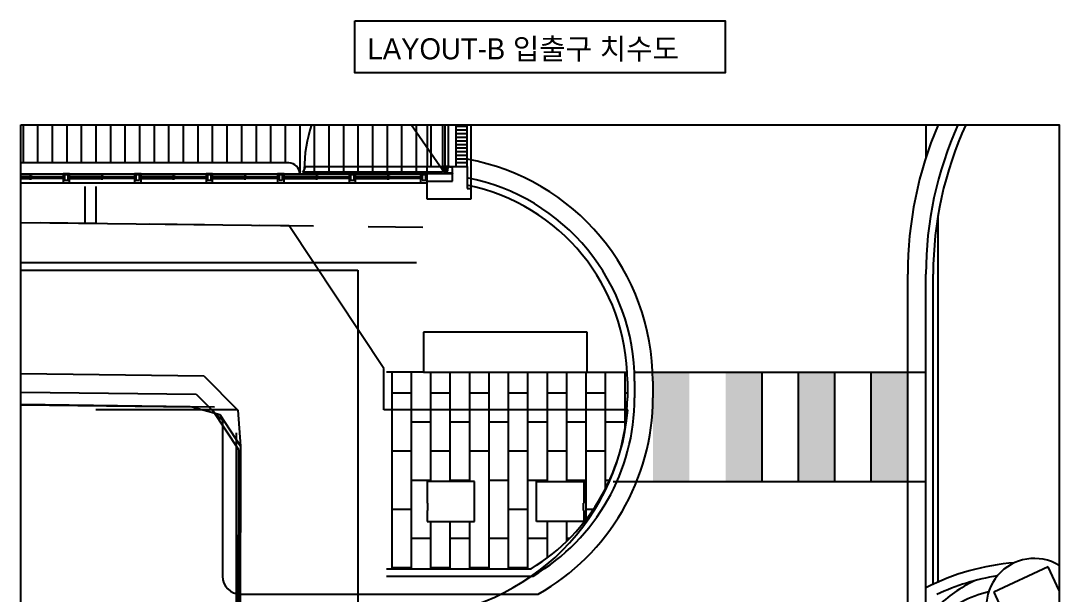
# Model space of a CAD drawing. Header units: millimetres. Extents: x 29838256 to 30236675, y -914750 to -833241.
# Drawn here: x 29999640 to 30028168, y -849029 to -833271 of the extents above; entities that cross this region are included whole.
import ezdxf

# ---------------------------------------------------------------- set-up
doc = ezdxf.new("R2010")
doc.units = ezdxf.units.MM
doc.header["$LTSCALE"] = 600
doc.header["$MEASUREMENT"] = 0
doc.linetypes.add('CENTER', pattern=[2, 1.25, -0.25, 0.25, -0.25])
doc.linetypes.add('HIDDEN', pattern=[2, 1, -1])
for name, color, linetype in [('e-plan', 9, 'CONTINUOUS'), ('e-text', 6, 'CONTINUOUS'), ('e-text-box', 7, 'CONTINUOUS')]:
    doc.layers.add(name, color=color, linetype=linetype)
doc.styles.add('돋움', font='Dotum.TTF')

msp = doc.modelspace()

# ---------------------------------------------------------------- linework, layer by layer
at = {"layer": 'e-plan'}
for p, q in [((29999701.1, -836130.4), (29999701.1, -837176.7)), ((30000101.2, -836130.4), (30000101.2, -837176.7)), ((30000501.3, -836130.4), (30000501.3, -837176.7)), ((30000901.3, -836130.4), (30000901.3, -837176.7)), ((30001301.4, -836130.4), (30001301.4, -837176.7)), ((30001701.5, -836130.4), (30001701.5, -837176.7)), ((30002101.5, -836130.4), (30002101.5, -837176.7)), ((30002501.6, -836130.4), (30002501.6, -837176.7)), ((30002901.7, -836130.4), (30002901.7, -837176.7)), ((30003301.7, -836130.4), (30003301.7, -837176.7)), ((30003701.8, -836130.4), (30003701.8, -837176.7)), ((30004101.9, -836130.4), (30004101.9, -837176.7)), ((30004501.9, -836130.4), (30004501.9, -837176.7)), ((30004902, -836130.4), (30004902, -837176.7)), ((30005302.1, -836130.4), (30005302.1, -837176.7)), ((30005702.1, -836130.4), (30005702.1, -837176.7)), ((30006102.2, -836130.4), (30006102.2, -837176.7)), ((30006502.3, -836130.4), (30006502.3, -837176.7)), ((30006902.3, -836130.4), (30006902.3, -837176.7)), ((30007302.4, -836130.4), (30007302.4, -837476.8)), ((30007702.5, -836130.4), (30007702.5, -837476.8)), ((30008102.5, -836130.4), (30008102.5, -837476.8)), ((30008502.6, -836130.4), (30008502.6, -837476.8)), ((30008902.7, -836130.4), (30008902.7, -837476.8)), ((30009302.7, -836130.4), (30009302.7, -837476.8)), ((30009702.8, -836130.4), (30009702.8, -837476.8)), ((30010102.9, -836130.4), (30010102.9, -837476.8)), ((30011303.1, -837476.8), (30010360.6, -836130.4)), ((30010502.9, -836130.4), (30010502.9, -837476.8)), ((30010803, -836130.4), (30010803, -837276.7)), ((30010903, -836130.4), (30010903, -837272.7)), ((30011233, -837276.7), (30011233, -836130.4)), ((30011303.1, -837476.8), (30011303.1, -836130.4)), ((30011379.1, -836130.4), (30011379.1, -837261.7)), ((30011603.1, -837276.7), (30011603.1, -836130.4)), ((30011903.2, -837276.7), (30011903.2, -836130.4)), ((30012003.2, -836130.4), (30012003.2, -837876.8)), ((30024505.2, -836130.4), (30024505.2, -837028.9)), ((30011903.2, -836176.5), (30011603.1, -836176.5)), ((30011903.2, -836276.6), (30011603.1, -836276.6)), ((30011903.2, -836376.6), (30011603.1, -836376.6)), ((30011903.2, -836476.6), (30011603.1, -836476.6)), ((30011903.2, -836576.6), (30011603.1, -836576.6)), ((30011903.2, -836676.6), (30011603.1, -836676.6)), ((30011903.2, -836776.6), (30011603.1, -836776.6)), ((30011903.2, -836876.7), (30011603.1, -836876.7)), ((30011903.2, -836976.7), (30011603.1, -836976.7)), ((30007002.3, -837176.7), (29999639.5, -837176.7)), ((30007444.9, -837306.7), (30007409.9, -837406.7)), ((30007474.9, -837300.7), (30007444.9, -837300.7)), ((30007444.9, -837300.7), (30007444.9, -837306.7)), ((30011208, -837280.7), (30007474.9, -837280.7)), ((30007474.9, -837280.7), (30007474.9, -837300.7)), ((30010803, -838176.9), (30010803, -837276.7)), ((30010803, -837276.7), (30011903.2, -837276.7)), ((30011208, -837300.7), (30011208, -837280.7)), ((30011223, -837300.7), (30011208, -837300.7)), ((30011223, -837376.7), (30011223, -837300.7)), ((30011359.1, -837276.7), (30011233, -837276.7)), ((30011253.1, -837391.7), (30011253.1, -837276.7)), ((30011353.1, -837290.7), (30011253.1, -837290.7)), ((30011253.1, -837290.7), (30011253.1, -837376.7)), ((30011283.1, -837306.7), (30011283.1, -837276.7)), ((30011303.1, -837306.7), (30011283.1, -837306.7)), ((30011303.1, -837306.7), (30011369.1, -837306.7)), ((30011353.1, -837391.7), (30011353.1, -837290.7)), ((30011379.1, -837261.7), (30011359.1, -837261.7)), ((30011359.1, -837261.7), (30011359.1, -837276.7)), ((30011419.1, -837276.7), (30011369.1, -837276.7)), ((30011369.1, -837276.7), (30011369.1, -837276.7)), ((30011369.1, -837276.7), (30011369.1, -837326.7)), ((30011369.1, -837406.7), (30011369.1, -837306.7)), ((30011419.1, -837296.7), (30011419.1, -837276.7)), ((30011469.1, -837296.7), (30011419.1, -837296.7)), ((30011499.1, -837326.7), (30011469.1, -837296.7)), ((30011903.2, -837076.7), (30011603.1, -837076.7)), ((30011903.2, -837176.7), (30011603.1, -837176.7)), ((30011903.2, -837276.7), (30011903.2, -837876.8)), ((29999639.5, -837476.8), (30010803, -837476.8)), ((29999883.2, -837551.8), (29999639.5, -837551.8)), ((29999883.2, -837574.3), (29999639.5, -837574.3)), ((29999639.5, -837579.3), (29999883.2, -837579.3)), ((29999883.2, -837626.8), (29999883.2, -837526.8)), ((29999883.2, -837526.8), (29999933.3, -837526.8)), ((29999883.2, -837601.8), (29999883.2, -837551.8)), ((29999883.2, -837579.3), (29999883.2, -837574.3)), ((29999933.3, -837526.8), (29999933.3, -837626.8)), ((29999933.3, -837601.8), (29999933.3, -837551.8)), ((29999933.3, -837551.8), (30000799.3, -837551.8)), ((29999933.3, -837579.3), (29999933.3, -837574.3)), ((29999933.3, -837574.3), (30000799.3, -837574.3)), ((30000799.3, -837579.3), (29999933.3, -837579.3)), ((30000799.3, -837551.8), (30000799.3, -837601.8)), ((30000799.3, -837574.3), (30000799.3, -837579.3)), ((30000980.5, -837476.8), (30000800.5, -837476.8)), ((30000800.5, -837476.8), (30000800.5, -837726.8)), ((30000979.3, -837478), (30000801.7, -837478)), ((30000801.7, -837478), (30000801.7, -837725.6)), ((30000940.5, -837501.8), (30000840.5, -837501.8)), ((30000840.5, -837501.8), (30000840.5, -837651.8)), ((30000940.5, -837651.8), (30000940.5, -837501.8)), ((30000979.3, -837725.6), (30000979.3, -837478)), ((30000980.5, -837726.8), (30000980.5, -837476.8)), ((30000980.5, -837551.8), (30000980.5, -837601.8)), ((30001847.7, -837551.8), (30000980.5, -837551.8)), ((30000980.5, -837574.3), (30000980.5, -837579.3)), ((30001847.7, -837574.3), (30000980.5, -837574.3)), ((30000980.5, -837579.3), (30001847.7, -837579.3)), ((30001847.7, -837626.8), (30001847.7, -837526.8)), ((30001847.7, -837526.8), (30001897.7, -837526.8)), ((30001847.7, -837601.8), (30001847.7, -837551.8)), ((30001847.7, -837579.3), (30001847.7, -837574.3)), ((30001897.7, -837526.8), (30001897.7, -837626.8)), ((30001897.7, -837601.8), (30001897.7, -837551.8)), ((30001897.7, -837551.8), (30002763.8, -837551.8)), ((30001897.7, -837579.3), (30001897.7, -837574.3)), ((30001897.7, -837574.3), (30002763.8, -837574.3)), ((30002763.8, -837579.3), (30001897.7, -837579.3)), ((30002763.8, -837551.8), (30002763.8, -837601.8)), ((30002763.8, -837574.3), (30002763.8, -837579.3)), ((30002945, -837476.8), (30002765, -837476.8)), ((30002765, -837476.8), (30002765, -837726.8)), ((30002943.8, -837478), (30002766.2, -837478)), ((30002766.2, -837478), (30002766.2, -837725.6)), ((30002905, -837501.8), (30002805, -837501.8)), ((30002805, -837501.8), (30002805, -837651.8)), ((30002905, -837651.8), (30002905, -837501.8)), ((30002943.8, -837725.6), (30002943.8, -837478)), ((30002945, -837726.8), (30002945, -837476.8)), ((30002945, -837551.8), (30002945, -837601.8)), ((30003812.2, -837551.8), (30002945, -837551.8)), ((30002945, -837574.3), (30002945, -837579.3)), ((30003812.2, -837574.3), (30002945, -837574.3)), ((30002945, -837579.3), (30003812.2, -837579.3)), ((30003812.2, -837626.8), (30003812.2, -837526.8)), ((30003812.2, -837526.8), (30003862.2, -837526.8)), ((30003812.2, -837601.8), (30003812.2, -837551.8)), ((30003812.2, -837579.3), (30003812.2, -837574.3)), ((30003862.2, -837526.8), (30003862.2, -837626.8)), ((30003862.2, -837601.8), (30003862.2, -837551.8)), ((30003862.2, -837551.8), (30004728.3, -837551.8)), ((30003862.2, -837579.3), (30003862.2, -837574.3)), ((30003862.2, -837574.3), (30004728.3, -837574.3)), ((30004728.3, -837579.3), (30003862.2, -837579.3)), ((30004728.3, -837551.8), (30004728.3, -837601.8)), ((30004728.3, -837574.3), (30004728.3, -837579.3)), ((30004909.5, -837476.8), (30004729.5, -837476.8)), ((30004729.5, -837476.8), (30004729.5, -837726.8)), ((30004908.3, -837478), (30004730.7, -837478)), ((30004730.7, -837478), (30004730.7, -837725.6)), ((30004869.5, -837501.8), (30004769.5, -837501.8)), ((30004769.5, -837501.8), (30004769.5, -837651.8)), ((30004869.5, -837651.8), (30004869.5, -837501.8)), ((30004908.3, -837725.6), (30004908.3, -837478)), ((30004909.5, -837726.8), (30004909.5, -837476.8)), ((30004909.5, -837551.8), (30004909.5, -837601.8)), ((30005776.7, -837551.8), (30004909.5, -837551.8)), ((30004909.5, -837574.3), (30004909.5, -837579.3)), ((30005776.7, -837574.3), (30004909.5, -837574.3)), ((30004909.5, -837579.3), (30005776.7, -837579.3)), ((30005776.7, -837626.8), (30005776.7, -837526.8)), ((30005776.7, -837526.8), (30005826.7, -837526.8)), ((30005776.7, -837601.8), (30005776.7, -837551.8)), ((30005776.7, -837579.3), (30005776.7, -837574.3)), ((30005826.7, -837526.8), (30005826.7, -837626.8)), ((30005826.7, -837601.8), (30005826.7, -837551.8)), ((30005826.7, -837551.8), (30006692.8, -837551.8)), ((30005826.7, -837579.3), (30005826.7, -837574.3)), ((30005826.7, -837574.3), (30006692.8, -837574.3)), ((30006692.8, -837579.3), (30005826.7, -837579.3)), ((30006692.8, -837551.8), (30006692.8, -837601.8)), ((30006692.8, -837574.3), (30006692.8, -837579.3)), ((30006874, -837476.8), (30006694, -837476.8)), ((30006694, -837476.8), (30006694, -837726.8)), ((30006872.8, -837478), (30006695.2, -837478)), ((30006695.2, -837478), (30006695.2, -837725.6)), ((30006834, -837501.8), (30006734, -837501.8)), ((30006734, -837501.8), (30006734, -837651.8)), ((30006834, -837651.8), (30006834, -837501.8)), ((30006872.8, -837725.6), (30006872.8, -837478)), ((30006874, -837726.8), (30006874, -837476.8)), ((30006874, -837551.8), (30006874, -837601.8)), ((30007741.2, -837551.8), (30006874, -837551.8)), ((30006874, -837574.3), (30006874, -837579.3)), ((30007741.2, -837574.3), (30006874, -837574.3)), ((30006874, -837579.3), (30007741.2, -837579.3)), ((30007409.9, -837411.7), (30007378.7, -837411.7)), ((30007378.7, -837411.7), (30007378.7, -837417.9)), ((30007378.7, -837417.9), (30007429.9, -837417.9)), ((30007409.9, -837406.7), (30007409.9, -837411.7)), ((30007429.9, -837417.9), (30007429.9, -837426.7)), ((30007429.9, -837426.7), (30011223, -837426.7)), ((30007741.2, -837626.8), (30007741.2, -837526.8)), ((30007741.2, -837526.8), (30007791.2, -837526.8)), ((30007741.2, -837601.8), (30007741.2, -837551.8)), ((30007741.2, -837579.3), (30007741.2, -837574.3)), ((30007791.2, -837526.8), (30007791.2, -837626.8)), ((30007791.2, -837601.8), (30007791.2, -837551.8)), ((30007791.2, -837551.8), (30008657.3, -837551.8)), ((30007791.2, -837579.3), (30007791.2, -837574.3)), ((30007791.2, -837574.3), (30008657.3, -837574.3)), ((30008657.3, -837579.3), (30007791.2, -837579.3)), ((30008657.3, -837551.8), (30008657.3, -837601.8)), ((30008657.3, -837574.3), (30008657.3, -837579.3)), ((30008838.5, -837476.8), (30008658.5, -837476.8)), ((30008658.5, -837476.8), (30008658.5, -837726.8)), ((30008837.3, -837478), (30008659.7, -837478)), ((30008659.7, -837478), (30008659.7, -837725.6)), ((30008798.5, -837501.8), (30008698.5, -837501.8)), ((30008698.5, -837501.8), (30008698.5, -837651.8)), ((30008798.5, -837651.8), (30008798.5, -837501.8)), ((30008837.3, -837725.6), (30008837.3, -837478)), ((30008838.5, -837726.8), (30008838.5, -837476.8)), ((30008838.5, -837551.8), (30008838.5, -837601.8)), ((30009705.7, -837551.8), (30008838.5, -837551.8)), ((30008838.5, -837574.3), (30008838.5, -837579.3)), ((30009705.7, -837574.3), (30008838.5, -837574.3)), ((30008838.5, -837579.3), (30009705.7, -837579.3)), ((30009705.7, -837626.8), (30009705.7, -837526.8)), ((30009705.7, -837526.8), (30009755.7, -837526.8)), ((30009705.7, -837601.8), (30009705.7, -837551.8)), ((30009705.7, -837579.3), (30009705.7, -837574.3)), ((30009755.7, -837526.8), (30009755.7, -837626.8)), ((30009755.7, -837601.8), (30009755.7, -837551.8)), ((30009755.7, -837551.8), (30010621.7, -837551.8)), ((30009755.7, -837579.3), (30009755.7, -837574.3)), ((30009755.7, -837574.3), (30010621.7, -837574.3)), ((30010621.7, -837579.3), (30009755.7, -837579.3)), ((30010621.7, -837551.8), (30010621.7, -837601.8)), ((30010621.7, -837574.3), (30010621.7, -837579.3)), ((30010803, -837476.8), (30010622.9, -837476.8)), ((30010622.9, -837476.8), (30010622.9, -837726.8)), ((30010801.8, -837478), (30010624.1, -837478)), ((30010624.1, -837478), (30010624.1, -837725.6)), ((30010763, -837501.8), (30010663, -837501.8)), ((30010663, -837501.8), (30010663, -837651.8)), ((30010763, -837651.8), (30010763, -837501.8)), ((30010801.8, -837725.6), (30010801.8, -837478)), ((30011503.1, -837476.8), (30010803, -837476.8)), ((30010803, -837726.8), (30010803, -837476.8)), ((30011253.1, -837376.7), (30011223, -837376.7)), ((30011223, -837426.7), (30011223, -837406.7)), ((30011223, -837406.7), (30011338.1, -837406.7)), ((30011268.1, -837406.7), (30011253.1, -837391.7)), ((30011313.1, -837406.7), (30011268.1, -837406.7)), ((30011279.1, -837456.8), (30011279.1, -837471.8)), ((30011509.1, -837456.8), (30011279.1, -837456.8)), ((30011279.1, -837471.8), (30011509.1, -837471.8)), ((30011319.1, -837326.7), (30011289.1, -837356.7)), ((30011289.1, -837356.7), (30011289.1, -837456.8)), ((30011303.1, -837406.7), (30011369.1, -837406.7)), ((30011369.1, -837326.7), (30011319.1, -837326.7)), ((30011338.1, -837406.7), (30011353.1, -837391.7)), ((30011499.1, -837456.8), (30011499.1, -837326.7)), ((30011503.1, -837676.8), (30011503.1, -837476.8)), ((30011509.1, -837471.8), (30011509.1, -837456.8)), ((29999639.5, -837601.8), (29999883.2, -837601.8)), ((29999639.5, -837726.8), (30010803, -837726.8)), ((29999933.3, -837626.8), (29999883.2, -837626.8)), ((30000799.3, -837601.8), (29999933.3, -837601.8)), ((30000800.5, -837726.8), (30000980.5, -837726.8)), ((30000801.7, -837725.6), (30000979.3, -837725.6)), ((30000840.5, -837651.8), (30000940.5, -837651.8)), ((30000980.5, -837601.8), (30001847.7, -837601.8)), ((30001401.4, -837826.8), (30001401.4, -838841.4)), ((30001701.5, -837826.8), (30001701.5, -838844.9)), ((30001897.7, -837626.8), (30001847.7, -837626.8)), ((30002763.8, -837601.8), (30001897.7, -837601.8)), ((30002765, -837726.8), (30002945, -837726.8)), ((30002766.2, -837725.6), (30002943.8, -837725.6)), ((30002805, -837651.8), (30002905, -837651.8)), ((30002945, -837601.8), (30003812.2, -837601.8)), ((30003862.2, -837626.8), (30003812.2, -837626.8)), ((30004728.3, -837601.8), (30003862.2, -837601.8)), ((30004729.5, -837726.8), (30004909.5, -837726.8)), ((30004730.7, -837725.6), (30004908.3, -837725.6)), ((30004769.5, -837651.8), (30004869.5, -837651.8)), ((30004909.5, -837601.8), (30005776.7, -837601.8)), ((30005826.7, -837626.8), (30005776.7, -837626.8)), ((30006692.8, -837601.8), (30005826.7, -837601.8)), ((30006694, -837726.8), (30006874, -837726.8)), ((30006695.2, -837725.6), (30006872.8, -837725.6)), ((30006734, -837651.8), (30006834, -837651.8)), ((30006874, -837601.8), (30007741.2, -837601.8)), ((30007791.2, -837626.8), (30007741.2, -837626.8)), ((30008657.3, -837601.8), (30007791.2, -837601.8)), ((30008658.5, -837726.8), (30008838.5, -837726.8)), ((30008659.7, -837725.6), (30008837.3, -837725.6)), ((30008698.5, -837651.8), (30008798.5, -837651.8)), ((30008838.5, -837601.8), (30009705.7, -837601.8)), ((30009755.7, -837626.8), (30009705.7, -837626.8)), ((30010621.7, -837601.8), (30009755.7, -837601.8)), ((30010622.9, -837726.8), (30010803, -837726.8)), ((30010624.1, -837725.6), (30010801.8, -837725.6)), ((30010663, -837651.8), (30010763, -837651.8)), ((30010803, -837676.8), (30011503.1, -837676.8)), ((30011903.2, -837876.8), (30012003.2, -837876.8)), ((30012003.2, -837876.8), (30012003.2, -838176.9)), ((30012003.2, -838176.9), (30010803, -838176.9)), ((30024838.6, -848693), (30024838.6, -838620.1)), ((30010509, -839927.1), (29999639.5, -839927.1)), ((29999639.5, -840127.2), (30008902.7, -840127.2)), ((30008902.7, -840127.2), (30008902.7, -875275.1)), ((30024005.2, -858690.6), (30024005.2, -840230.9)), ((30024505.3, -857939), (30024505.3, -840230.9)), ((30024705.3, -848753), (30024705.3, -840230.9)), ((30015203.7, -841827.5), (30010703, -841827.5)), ((30010703, -841827.5), (30010703, -842927.7)), ((30015203.7, -842927.7), (30015203.7, -841827.5)), ((30010703, -842927.7), (30009682.8, -842927.7)), ((30009838.6, -848328.6), (30009838.6, -842927.7)), ((30010372.1, -848328.6), (30010372.1, -842927.7)), ((30010703, -842927.7), (30015203.7, -842927.7)), ((30010905.6, -845928.2), (30010905.6, -842927.7)), ((30011439.1, -845928.2), (30011439.1, -842927.7)), ((30011972.6, -845928.2), (30011972.6, -842927.7)), ((30012506.1, -848328.6), (30012506.1, -842927.7)), ((30013039.6, -848328.6), (30013039.6, -842927.7)), ((30013573.1, -848328.6), (30013573.1, -842927.7)), ((30014106.5, -845928.2), (30014106.5, -842927.7)), ((30014640, -845928.2), (30014640, -842927.7)), ((30015173.5, -846968.2), (30015173.5, -842927.7)), ((30015203.7, -842927.7), (30016298.2, -842927.7)), ((30015707, -846119.9), (30015707, -842927.7)), ((30016240.5, -844460.5), (30016240.5, -842927.7)), ((30016503.9, -842927.7), (30024505.3, -842927.7)), ((30021004.7, -845928.2), (30021004.7, -842927.7)), ((30022004.8, -845928.2), (30022004.8, -842927.7)), ((30023005, -845928.2), (30023005, -842927.7)), ((30024005.2, -845928.2), (30024005.2, -842927.7)), ((30016303.9, -843177.7), (30016303.9, -843627.8)), ((30016503.9, -843177.7), (30016503.9, -843627.8)), ((30017004, -843177.7), (30017004, -843627.8)), ((29999639.5, -843475.9), (30004459.4, -843528.7)), ((30004459.4, -843528.7), (30005182, -844254.2)), ((30010372.1, -843500.9), (30009838.6, -843500.9)), ((30011439.1, -843500.9), (30010905.6, -843500.9)), ((30012506.1, -843500.9), (30011972.6, -843500.9)), ((30013573.1, -843500.9), (30013039.6, -843500.9)), ((30014640, -843500.9), (30014106.5, -843500.9)), ((30015707, -843500.9), (30015173.5, -843500.9)), ((30016303.9, -843500.9), (30016240.5, -843500.9)), ((29999639.5, -843822.3), (30004345.9, -843876.6)), ((30004345.9, -843876.6), (30005105, -844091.2)), ((30005105, -844091.2), (30005675.2, -844961.7)), ((30005182, -844254.2), (30005182, -848528.6)), ((30010905.6, -844301), (30010372.1, -844301)), ((30011972.6, -844301), (30011439.1, -844301)), ((30013039.6, -844301), (30012506.1, -844301)), ((30014106.5, -844301), (30013573.1, -844301)), ((30015173.5, -844301), (30014640, -844301)), ((30016240.5, -844301), (30015707, -844301)), ((30005675.2, -844961.7), (30005627.6, -875275.1)), ((30010372.1, -845101.2), (30009838.6, -845101.2)), ((30011439.1, -845101.2), (30010905.6, -845101.2)), ((30012506.1, -845101.2), (30011972.6, -845101.2)), ((30013573.1, -845101.2), (30013039.6, -845101.2)), ((30014640, -845101.2), (30014106.5, -845101.2)), ((30015707, -845101.2), (30015173.5, -845101.2)), ((30010905.6, -845901.3), (30010372.1, -845901.3)), ((30012103.2, -845928.2), (30010803, -845928.2)), ((30010803, -845928.2), (30010803, -846528.3)), ((30011972.6, -845901.3), (30011439.1, -845901.3)), ((30012103.2, -847028.3), (30012103.2, -845928.2)), ((30013039.6, -845901.3), (30012506.1, -845901.3)), ((30014106.5, -845901.3), (30013573.1, -845901.3)), ((30013803.5, -847028.3), (30013803.5, -845928.2)), ((30013803.5, -845928.2), (30015103.7, -845928.2)), ((30015173.5, -845901.3), (30014640, -845901.3)), ((30015103.7, -845928.2), (30015103.7, -846528.3)), ((30015812.1, -845901.3), (30015707, -845901.3)), ((30015911.3, -845928), (30024505.2, -845928.2)), ((30010372.1, -846701.4), (30009838.6, -846701.4)), ((30010803, -846528.3), (30010813, -846528.3)), ((30010813, -846528.3), (30010813, -846728.3)), ((30013573.1, -846701.4), (30013039.6, -846701.4)), ((30015103.7, -846528.3), (30015093.7, -846528.3)), ((30015093.7, -846528.3), (30015093.7, -846728.3)), ((30015365.1, -846701.4), (30015173.5, -846701.4)), ((30010813, -846728.3), (30010803, -846728.3)), ((30010803, -846728.3), (30010803, -847028.3)), ((30015093.7, -846728.3), (30015103.7, -846728.3)), ((30015103.7, -846728.3), (30015103.7, -847028.3)), ((30010803, -847028.3), (30012103.2, -847028.3)), ((30010905.6, -848328.6), (30010905.6, -847028.3)), ((30011439.1, -848328.6), (30011439.1, -847028.3)), ((30011972.6, -848328.6), (30011972.6, -847028.3)), ((30015103.7, -847028.3), (30013803.5, -847028.3)), ((30014106.5, -848026.2), (30014106.5, -847028.3)), ((30014640, -847569.5), (30014640, -847028.3)), ((30010905.6, -847501.6), (30010372.1, -847501.6)), ((30011972.6, -847501.6), (30011439.1, -847501.6)), ((30013039.6, -847501.6), (30012506.1, -847501.6)), ((30014106.5, -847501.6), (30013573.1, -847501.6)), ((30014708.6, -847501.6), (30014640, -847501.6)), ((30009682.8, -848328.6), (30013660, -848328.6)), ((30010372.1, -848301.7), (30009838.6, -848301.7)), ((30011439.1, -848301.7), (30010905.6, -848301.7)), ((30012506.1, -848301.7), (30011972.6, -848301.7)), ((30013573.1, -848301.7), (30013039.6, -848301.7)), ((30009682.8, -848528.6), (30013715.5, -848528.6)), ((30005682.1, -849028.7), (30013849.8, -849028.7))]:
    msp.add_line(p, q, dxfattribs=at)
at = {"layer": 'e-plan', "linetype": 'CENTER', "ltscale": 10}
for p, q in [((30011303.1, -837420.4), (30011303.1, -837293.1)), ((30011366.7, -837356.7), (30011239.4, -837356.7))]:
    msp.add_line(p, q, dxfattribs=at)
at = {"layer": 'e-plan', "color": 9, "ltscale": 0.5}
for p, q in [((30006777.2, -838903.5), (29999639.5, -838821.1)), ((30007014.4, -838906.3), (30006777.2, -838903.5)), ((30009615.8, -842830), (30007014.4, -838906.3)), ((29999639.5, -842968.2), (30004669.4, -843030.9)), ((30009615.8, -843962.5), (30009615.8, -842830)), ((30004669.4, -843030.9), (30005601.8, -843967)), ((30005597.3, -843962.5), (30001703.5, -843962.5)), ((30005601.8, -843967), (30005675.2, -844961.7)), ((30016316.8, -843962.5), (30009615.8, -843962.5)), ((30005675.2, -844961.7), (30005645.2, -849653.5))]:
    msp.add_line(p, q, dxfattribs=at)
at = {"layer": 'e-plan', "linetype": 'HIDDEN', "ltscale": 2.5}
msp.add_line((30010685.5, -838948.7), (29999639.5, -838821.1), dxfattribs=at)
msp.add_line((30010685.5, -838948.7), (29999639.5, -838821.1), dxfattribs=at)
at = {"layer": 'e-plan', "ltscale": 0.5}
for p, q in [((30010509, -839927.1), (29999639.5, -839927.1)), ((30027864.6, -848277.1), (30026368.9, -848974.5)), ((30028168.1, -848927.9), (30027864.6, -848277.1)), ((30026368.9, -848974.5), (30027066.4, -850470.2))]:
    msp.add_line(p, q, dxfattribs=at)
at = {"layer": 'e-plan', "color": 253}
msp.add_line((30020004.5, -845928.2), (30020004.5, -842927.7), dxfattribs=at)
at = {"layer": 'e-plan', "color": 9}
for p, q in [((30004960.4, -843886.5), (29999639.5, -843819)), ((30005626.9, -845063.8), (30004915.1, -843977.7)), ((30005600.1, -875275.1), (30005562.6, -844598.6)), ((30005615.7, -852946.4), (30005626.9, -845063.8))]:
    msp.add_line(p, q, dxfattribs=at)
at = {"layer": 'e-plan', "linetype": 'HIDDEN', "ltscale": 20}
for radius in [40, 25]:
    msp.add_circle((30011303.1, -837356.7), radius, dxfattribs=at)
at = {"layer": 'e-plan', "linetype": 'Continuous'}
for radius in [20, 18]:
    msp.add_circle((30011303.1, -837356.7), radius, dxfattribs=at)
at = {"layer": 'e-plan'}
for centre, radius, start, end in [((30011303.1, -837356.7), 3875.6, 161.55358, 180), ((30034506.9, -840230.9), 10501.7, 157.01702, 180), ((30034506.9, -840230.9), 10001.7, 155.79638, 179.99993), ((30034506.9, -840230.9), 9801.6, 155.26969, 179.99993), ((30007002.3, -837476.8), 300, 0, 90), ((30010803, -843177.7), 6201, 0, 79.78054), ((30010803, -843177.7), 5700.9, 0, 78.87314), ((30010803, -843177.7), 5500.9, 0, 78.46307), ((30010803, -843627.8), 5500.9, 301.29044, 0), ((30010803, -843627.8), 5700.9, 300.72279, 0), ((30010803, -843627.8), 6201, 299.42871, 0), ((30027483.1, -854745.8), 6605.3, 94.69935, 116.79714), ((30005682.1, -848528.6), 500.1, 180, 270), ((30027483.1, -854745.8), 6305.3, 99.26906, 115.13146), ((30027642.1, -852331.5), 4091.7, 116.15621, 133.89195), ((30027218.6, -852687), 3857.5, 104.88734, 128.72621)]:
    msp.add_arc(centre, radius, start, end, dxfattribs=at)
at = {"layer": 'e-plan', "color": 9, "ltscale": 0.5}
msp.add_arc((30010102.9, -843415.6), 6237.9, 270, 354.97003, dxfattribs=at)
at = {"layer": 'e-plan', "ltscale": 0.5}
msp.add_arc((30027483.8, -849364.5), 1318.3, 58.73088, 301.26912, dxfattribs=at)
at = {"layer": 'e-plan', "color": 253}
for points in [[(30017004, -842927.7), (30018004.2, -842927.7), (30017004, -845928.2), (30018004.2, -845928.2)], [(30019004.3, -842927.7), (30020004.5, -842927.7), (30019004.3, -845928.2), (30020004.5, -845928.2)], [(30021004.7, -842927.7), (30022004.8, -842927.7), (30021004.7, -845928.2), (30022004.8, -845928.2)], [(30023005, -842927.7), (30024005.2, -842927.7), (30023005, -845928.2), (30024005.2, -845928.2)]]:
    msp.add_solid(points, dxfattribs=at)
at = {"layer": 'e-text-box'}
for points in [[(30008815.5, -833271.3), (30018992.1, -833271.3), (30018992.1, -834700.9), (30008815.5, -834700.9)], [(29999639.5, -836130.4), (30028168.1, -836130.4), (30028168.1, -875275.1), (29999639.5, -875275.1)]]:
    msp.add_lwpolyline(points, close=True, dxfattribs=at)

# ---------------------------------------------------------------- texts
at = {"layer": 'e-text', "linetype": 'Continuous', "style": '돋움'}
msp.add_text('LAYOUT-B 입출구 치수도', height=578.317, dxfattribs=at).set_placement((30009163.8, -834331.4))

doc.saveas('drawing.dxf')
